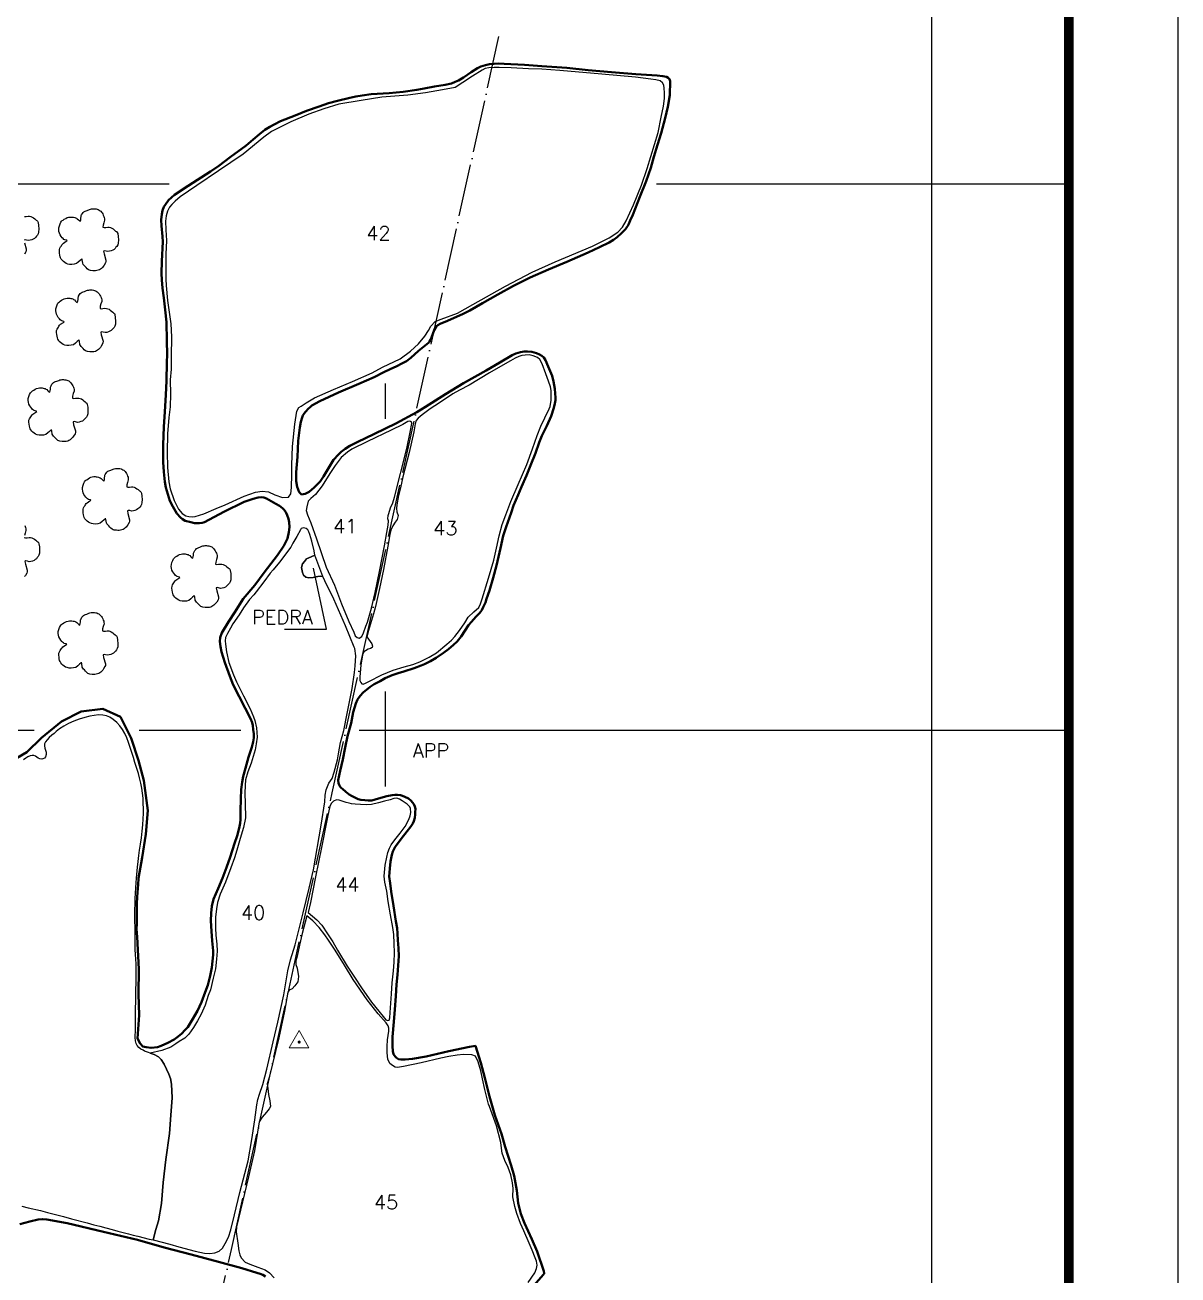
# Model space of a CAD drawing. Extents: x 733526 to 735626, y 7819318 to 7822288.
# Drawn here: x 734570 to 735626, y 7820401 to 7821546 of the extents above; entities that cross this region are included whole.
import ezdxf

# ---------------------------------------------------------------- set-up
doc = ezdxf.new("R2010")
doc.units = 0
doc.header["$MEASUREMENT"] = 0
for name, pattern in [('ACAD_ISO04W100', [30, 24, -3, 0, -3]), ('CONTINUO', [0]), ('LIN0', [0])]:
    doc.linetypes.add(name, pattern=pattern)
doc.layers.add('0114000490', color=1, linetype='Continuous', lineweight=40)
doc.layers.add('TEXTO_DIVERSOS', color=7, linetype='Continuous', lineweight=5)
for name, color, linetype in [('0114000490036', 5, 'Continuous'), ('0114000490040', 5, 'Continuous'), ('0114000490041', 5, 'Continuous'), ('0114000490042', 5, 'Continuous'), ('0114000490043', 5, 'Continuous'), ('0114000490044', 5, 'Continuous'), ('0114000490045', 5, 'Continuous'), ('_SIMBOLO BREJO', 118, 'Continuous'), ('MALHA', 8, 'Continuous'), ('MARGEM', 5, 'Continuous'), ('PEDRA', 7, 'Continuous'), ('REDE_DE_LUZ', 6, 'Continuous'), ('TEXTO', 7, 'Continuous'), ('TEXTO_NUN_TAL', 7, 'Continuous')]:
    doc.layers.add(name, color=color, linetype=linetype)
doc.styles.add('Simplex', font='simplex.shx')

msp = doc.modelspace()

# ---------------------------------------------------------------- linework, layer by layer
at = {"linetype": 'ByBlock'}
msp.add_lwpolyline([(734807.8, 7820992.3), (734846, 7820992.3), (734834.2, 7821048.2)], dxfattribs=at)
at = {"layer": '0114000490', "linetype": 'Continuous'}
for points in [[(734554, 7820869.2), (734571.8, 7820879.7), (734585.3, 7820892.7), (734603.4, 7820907.8), (734621.5, 7820916.9), (734641.3, 7820919.4), (734657.4, 7820912), (734667.2, 7820892.5), (734674, 7820872), (734678.9, 7820853.9), (734682.5, 7820826.3), (734680.7, 7820804.7), (734677.3, 7820783.3), (734674.1, 7820764.3), (734674, 7820764), (734673.7, 7820758.6), (734673.4, 7820754.8), (734673, 7820751.3), (734672.8, 7820746.8), (734672.6, 7820741.2), (734672.5, 7820734.5), (734672.5, 7820722.5), (734672.3, 7820717.5), (734672.7, 7820710.5), (734674.4, 7820680.9), (734673.9, 7820658), (734674.6, 7820638.9), (734673, 7820617.4), (734675.5, 7820613), (734677.9, 7820610.2), (734680.9, 7820609.5), (734685.6, 7820608.9), (734691.3, 7820609.6), (734694.7, 7820610.8), (734700.8, 7820613.5), (734706.6, 7820616.5), (734710.4, 7820619.4), (734713.8, 7820622.1), (734716.5, 7820625.3), (734719.2, 7820628), (734723.8, 7820635.4), (734728.1, 7820642.9), (734731.8, 7820650.8), (734735, 7820660), (734737.4, 7820666.5), (734739.7, 7820675), (734741.2, 7820682.6), (734742.4, 7820694.2), (734742.5, 7820697.7), (734741.6, 7820706.9), (734740.9, 7820715.8), (734740.3, 7820725.2), (734740.5, 7820732.3), (734741.3, 7820738.6), (734742.8, 7820745), (734747, 7820755), (734750.8, 7820764.4), (734754.6, 7820774.1), (734757.9, 7820783.7), (734761.9, 7820796.1), (734764.3, 7820803.2), (734765.9, 7820808.8), (734766.6, 7820811.7), (734767.1, 7820814.8), (734767.3, 7820818.1), (734767.4, 7820825.9), (734767.6, 7820836.9), (734767.9, 7820845.4), (734769, 7820852.4), (734769.8, 7820857.3), (734772.1, 7820865.2), (734774.8, 7820875.2), (734777.9, 7820884.3), (734779.1, 7820889.3), (734779.6, 7820892.7), (734779.6, 7820896.6), (734779.1, 7820900.5), (734778.6, 7820904.1), (734778, 7820907), (734776.6, 7820910.6), (734771.7, 7820920.1), (734766.3, 7820930.8), (734760.8, 7820941.5), (734757.5, 7820949.4), (734753.2, 7820961.8), (734749.9, 7820971.6), (734749.2, 7820976.4), (734748.6, 7820981), (734748.7, 7820984.7), (734750.3, 7820989), (734756.4, 7820999), (734762.2, 7821007.9), (734769.8, 7821020), (734780.6, 7821032.7), (734789.1, 7821044.2), (734801.3, 7821060.1), (734807.2, 7821068.7), (734810.4, 7821075.5), (734811.7, 7821081.1), (734812.4, 7821085.8), (734812.1, 7821090.3), (734811.4, 7821093.3), (734810.1, 7821096.7), (734808.9, 7821099.5), (734807.5, 7821101.6), (734806, 7821103.1), (734803, 7821105.4), (734799.9, 7821107.1), (734791.2, 7821111.9), (734788.7, 7821112.9), (734786.6, 7821113.1), (734783.6, 7821112.8), (734778.9, 7821111.8), (734770.8, 7821108.8), (734752.1, 7821099.7), (734734.5, 7821090.4), (734732.3, 7821089.6), (734729.7, 7821089.3), (734725.2, 7821089.5), (734721.8, 7821090.2), (734716.6, 7821091.6), (734714.2, 7821093.1), (734712.5, 7821094.5), (734709.2, 7821098.3), (734705.3, 7821104.7), (734702.7, 7821110), (734700.9, 7821115.9), (734699, 7821122), (734698, 7821127.4), (734697.2, 7821136.5), (734696.7, 7821145.3), (734696.5, 7821161.2), (734697.3, 7821177.5), (734698, 7821191.5), (734698.9, 7821206.8), (734699.5, 7821219.6), (734700.1, 7821236.5), (734700.3, 7821244), (734700, 7821256.3), (734699.5, 7821273.4), (734698.4, 7821284.9), (734697.2, 7821295.6), (734696.1, 7821304.6), (734695.5, 7821312.2), (734695.1, 7821318), (734695.3, 7821329.3), (734696.3, 7821346.9), (734696, 7821351.9), (734695.1, 7821361.6), (734694.9, 7821367.3), (734695.4, 7821372.5), (734695.9, 7821375.8), (734697.3, 7821379), (734698.6, 7821381.2), (734701.6, 7821385.1), (734706.9, 7821390), (734719.5, 7821398.3), (734740, 7821411.4), (734747.6, 7821416.7), (734757.8, 7821424.4), (734772.6, 7821435.3), (734779, 7821440.6), (734784.9, 7821445.7), (734789.7, 7821449.5), (734794.4, 7821452.4), (734798.2, 7821454.5), (734804.1, 7821457.5), (734817.5, 7821462.8), (734827.8, 7821466.9), (734839.4, 7821470.8), (734848, 7821473.9), (734856.2, 7821476.1), (734867.5, 7821478.8), (734873.1, 7821480.2), (734878.8, 7821481.1), (734887.1, 7821482.1), (734903.4, 7821483.3), (734916.4, 7821484.4), (734928.7, 7821486.1), (734935.7, 7821487.3), (734944.9, 7821489.2), (734954.9, 7821490.9), (734960.7, 7821491.9), (734963.8, 7821493.4), (734967.1, 7821494.9), (734971.5, 7821497.6), (734978.6, 7821502.3), (734984.3, 7821506.1), (734987.6, 7821507.7), (734991.6, 7821508.9), (734995.5, 7821509.6), (734999.8, 7821510.1), (735003.9, 7821510.2), (735008.9, 7821510), (735027.4, 7821509.2), (735043.3, 7821508), (735066.2, 7821506.2), (735085.8, 7821504.3), (735107.2, 7821502.4), (735129.5, 7821500.7), (735148.9, 7821499.3), (735154.1, 7821498.8), (735157.5, 7821498), (735159.1, 7821497.3), (735160.2, 7821496.1), (735160.8, 7821494.1), (735160.6, 7821481.4), (735158.7, 7821470.6), (735156.1, 7821460.4), (735152.6, 7821446.4), (735149.2, 7821435.8), (735146, 7821424.8), (735143.2, 7821414.9), (735138.9, 7821402.6), (735133.1, 7821388.2), (735126.5, 7821371.7), (735124.3, 7821366.5), (735122.9, 7821363.5), (735122.1, 7821361.7), (735121.2, 7821360.3), (735119.9, 7821358.7), (735118.8, 7821357.5), (735116.1, 7821354.9), (735112.3, 7821351.4), (735108.8, 7821348.9), (735104.9, 7821346.5), (735096.1, 7821342.2), (735085.8, 7821337.3), (735066.1, 7821328.8), (735049.5, 7821321.6), (735032.6, 7821314.4), (735017.3, 7821306.6), (735002.9, 7821298.9), (734989.1, 7821290.8), (734977.4, 7821284), (734970.7, 7821280.9), (734965.7, 7821278.7), (734957, 7821274.8), (734950.3, 7821272), (734948, 7821270.8), (734947, 7821269.8), (734944.6, 7821266.2), (734943.4, 7821262.9), (734942.4, 7821259.4), (734941.3, 7821257.4), (734940.3, 7821255.9), (734939.4, 7821254.6), (734938.1, 7821253.2), (734930.4, 7821247.2), (734923.5, 7821240.9), (734919.3, 7821237.9), (734915.1, 7821235.5), (734910.6, 7821233.1), (734904.4, 7821230.4), (734898.7, 7821227.7), (734889.9, 7821223.2), (734875.8, 7821217.1), (734857.2, 7821209), (734840.1, 7821201.2), (734832.7, 7821197.2), (734831.1, 7821195.7), (734829.6, 7821194.4), (734826.8, 7821191.4), (734825.6, 7821189.9), (734824.4, 7821188), (734823.9, 7821186.2), (734822.6, 7821182.1), (734821.8, 7821177), (734820.2, 7821164.7), (734819.5, 7821150.3), (734818.4, 7821136.1), (734818.5, 7821127.8), (734819.3, 7821122.6), (734821.2, 7821117.7), (734823.4, 7821115.7), (734826.6, 7821116.4), (734830.3, 7821118.2), (734834.9, 7821122.2), (734840.2, 7821127.7), (734843.3, 7821132.2), (734849.9, 7821142.9), (734852.6, 7821147.3), (734857, 7821152.4), (734859.7, 7821154.8), (734863.1, 7821157.4), (734867.6, 7821160.3), (734874.2, 7821163.7), (734890.1, 7821171.3), (734909.7, 7821180.7), (734929, 7821191), (734936.9, 7821196), (734955, 7821207.6), (734971.7, 7821217.7), (734992.3, 7821229.2), (735004.7, 7821236.6), (735016, 7821243.1), (735019.4, 7821244.7), (735023.8, 7821245.9), (735027.1, 7821246.6), (735030.2, 7821246.5), (735034.2, 7821246.2), (735038.5, 7821245.2), (735041.2, 7821244), (735043.3, 7821242.7), (735045.1, 7821241), (735046.6, 7821238.7), (735049.2, 7821233), (735052.8, 7821224.3), (735054, 7821219.1), (735055.1, 7821212.3), (735055.5, 7821208.2), (735055.8, 7821204.6), (735055.7, 7821201.9), (735055.2, 7821199.1), (735054.4, 7821194.9), (735052, 7821187.5), (735047.8, 7821178.4), (735043.4, 7821169.3), (735041, 7821163.4), (735037.5, 7821153.4), (735033, 7821142.1), (735029.3, 7821133), (735024.6, 7821122.8), (735021.7, 7821115.4), (735017.4, 7821105.7), (735015.3, 7821098.8), (735010.6, 7821086), (735008, 7821077.9), (735005.4, 7821066.5), (735001.8, 7821050.7), (734998.8, 7821039.5), (734995.4, 7821027.9), (734992.7, 7821020.1), (734991.6, 7821016.8), (734989.6, 7821012.5), (734988.4, 7821009.9), (734987.6, 7821008.5), (734986.1, 7821006.9), (734982.9, 7821003.6), (734979, 7820999.2), (734976.2, 7820996), (734972.8, 7820990.8), (734969.4, 7820985.5), (734965.9, 7820981.1), (734962.4, 7820977.9), (734957.7, 7820974), (734953.3, 7820970.7), (734946.7, 7820966), (734941.4, 7820963.1), (734936, 7820960.4), (734932.7, 7820959), (734926.3, 7820956.6), (734916.8, 7820953.7), (734911.7, 7820952), (734906.3, 7820950.1), (734900, 7820947.4), (734895.2, 7820944.7), (734889.9, 7820941.9), (734886, 7820939.4), (734879.6, 7820934.4), (734877, 7820931.4), (734874.5, 7820927.8), (734873.1, 7820924.2), (734870.7, 7820916.4), (734868.7, 7820906.3), (734865.4, 7820894.4), (734863.1, 7820884), (734861.2, 7820873.1), (734858.8, 7820862.7), (734856.9, 7820854), (734857.1, 7820851.4), (734857.7, 7820849.8), (734858.8, 7820848), (734859.8, 7820846.9), (734860.7, 7820846.1), (734863.8, 7820843.5), (734866.8, 7820840.9), (734869, 7820839.7), (734872.8, 7820837.8), (734875.2, 7820836.7), (734877.7, 7820836.1), (734881.2, 7820835.8), (734884.5, 7820835.4), (734887.6, 7820835.6), (734893.9, 7820837.2), (734901.5, 7820839.3), (734906.3, 7820840.4), (734908.9, 7820840.8), (734911.1, 7820840.7), (734914, 7820840.3), (734915.7, 7820839.8), (734917.8, 7820838.9), (734921.2, 7820837.3), (734923.3, 7820835.5), (734925.1, 7820833.4), (734926.1, 7820832.1), (734926.9, 7820830.1), (734927.5, 7820827.8), (734927.4, 7820824.7), (734927.3, 7820822.5), (734926.9, 7820819.6), (734926.1, 7820816.6), (734925.1, 7820814.5), (734923.4, 7820811.7), (734920, 7820807.3), (734914.5, 7820800.4), (734911, 7820795.9), (734909.1, 7820792.9), (734907.7, 7820790.5), (734906.8, 7820788.9), (734905.9, 7820785.8), (734904.8, 7820779.7), (734904.1, 7820773.1), (734903.6, 7820766), (734904.3, 7820759.9), (734905.5, 7820752.2), (734907.5, 7820739), (734909.7, 7820725.1), (734910.7, 7820718.7), (734911.3, 7820713.7), (734911.6, 7820707.6), (734912.1, 7820700.3), (734912.5, 7820692.8), (734911.1, 7820675.9), (734910.2, 7820667), (734909.5, 7820656.3), (734908.6, 7820644.2), (734907.7, 7820632.7), (734906.5, 7820619.1), (734906.6, 7820610.4), (734906.8, 7820606), (734907.6, 7820603.1), (734908.9, 7820601.1), (734910.2, 7820599.8), (734912, 7820598.7), (734914.3, 7820598.4), (734918.1, 7820598.3), (734925, 7820599), (734937.5, 7820601.2), (734958.1, 7820606), (734977.1, 7820609.8), (734982.5, 7820610.7), (734987.6, 7820595.3), (734991, 7820581.5), (734995.3, 7820564.5), (735000.3, 7820547.3), (735006.3, 7820530.1), (735009.8, 7820518.3), (735015.1, 7820501.3), (735018.1, 7820491.7), (735020.3, 7820478.3), (735021.6, 7820466.8), (735024, 7820457), (735027.4, 7820448.4), (735034, 7820433.7), (735038.9, 7820422.6), (735045.2, 7820404.5), (735045.5, 7820402.2), (735044.4, 7820401.2), (735034.1, 7820389.3)], [(734790.4, 7820399.5), (734787.7, 7820401), (734785.4, 7820402.1), (734782.3, 7820403.1), (734768.5, 7820407.3), (734747.3, 7820412.9), (734722.2, 7820419.8), (734697.5, 7820426.2), (734673.1, 7820433.1), (734642.1, 7820440.6), (734608.6, 7820448.4), (734590.1, 7820451.8), (734586.2, 7820452.2), (734582.1, 7820451.8), (734574.5, 7820450), (734565.4, 7820447.4)]]:
    msp.add_lwpolyline(points, dxfattribs=at)
at = {"layer": '0114000490036'}
msp.add_lwpolyline([(734567.2, 7820463.9), (734572.9, 7820462.4), (734584.2, 7820459.9), (734590.8, 7820458.2), (734597.9, 7820456.5), (734605.2, 7820454.5), (734612.6, 7820452.5), (734626.9, 7820448.8), (734633.1, 7820447), (734638.6, 7820445.6), (734644.2, 7820444.1), (734649.9, 7820442.6), (734655.2, 7820441), (734664.8, 7820438.6), (734669.1, 7820437.5), (734673.3, 7820436.4), (734683.9, 7820433.8), (734687.5, 7820433.3), (734689.8, 7820442.5), (734692.4, 7820450.6), (734695.1, 7820466.4), (734696.6, 7820485.7), (734698.9, 7820506.7), (734702.3, 7820530.4), (734703.6, 7820547.4), (734704.8, 7820563.3), (734704.1, 7820575.7), (734703.2, 7820580.9), (734701.9, 7820584.9), (734699.7, 7820589.5), (734697.4, 7820594.1), (734694.8, 7820598.3), (734692.3, 7820600.6), (734688.4, 7820603), (734679.5, 7820605.9), (734678.2, 7820606.7), (734676.1, 7820607.9), (734674.2, 7820609.3), (734672.9, 7820611), (734671.9, 7820613), (734671.3, 7820615.5), (734671.1, 7820618.6), (734671.2, 7820625.8), (734671.3, 7820630.6), (734671.4, 7820640.8), (734671.4, 7820645.9), (734671.5, 7820650.5), (734671.6, 7820654.9), (734671.7, 7820659.2), (734671.7, 7820663.2), (734671.8, 7820667.4), (734671.8, 7820672), (734671.9, 7820676.7), (734671.9, 7820681.4), (734671.8, 7820685.9), (734671.3, 7820694.6), (734671, 7820698.9), (734670.9, 7820703.5), (734671, 7820708.6), (734670.9, 7820714), (734670.9, 7820719.6), (734670.8, 7820724.9), (734670.7, 7820730.3), (734670.8, 7820735.6), (734670.9, 7820740.6), (734671.1, 7820745.6), (734671.3, 7820750.5), (734671.5, 7820755.4), (734671.9, 7820760), (734672.2, 7820764.4), (734673.2, 7820774.5), (734673.8, 7820779.7), (734674.4, 7820785.1), (734675, 7820790.1), (734675.8, 7820795.5), (734676.7, 7820801.4), (734677.4, 7820807.4), (734677.9, 7820813.2), (734678.3, 7820818.7), (734678.5, 7820823.7), (734678.5, 7820828.2), (734678.4, 7820832.8), (734678.2, 7820837.5), (734677.8, 7820842.2), (734677.2, 7820846.7), (734676.2, 7820851.4), (734675, 7820856.1), (734674, 7820860.2), (734672.7, 7820863.8), (734671.8, 7820866.6), (734670.5, 7820870.2), (734669.3, 7820874.7), (734666.4, 7820884), (734664.9, 7820888.5), (734663.3, 7820892.9), (734661.5, 7820896.9), (734659.4, 7820900.6), (734657, 7820903.9), (734654.1, 7820907), (734650.8, 7820909.7), (734647.7, 7820911.7), (734644.8, 7820912.9), (734641.5, 7820913.7), (734637.4, 7820913.9), (734633.3, 7820913.4), (734629.3, 7820912.6), (734625, 7820911.5), (734619.8, 7820909.9), (734614.8, 7820908.2), (734610, 7820906.1), (734605.6, 7820903.6), (734601.8, 7820901.1), (734598.7, 7820898.7), (734596.7, 7820896.9), (734594.6, 7820895.2), (734592.3, 7820893.1), (734590.3, 7820891), (734588.9, 7820889.2), (734588, 7820887.4), (734588, 7820885.4), (734588.2, 7820883.4), (734588.8, 7820881.5), (734589.4, 7820879.6), (734589.5, 7820877.5), (734588.9, 7820875.6), (734587.9, 7820874.1), (734586.4, 7820873.5), (734585.5, 7820873.4), (734583.7, 7820873.5), (734582.1, 7820874.2), (734580.8, 7820875.2), (734579.6, 7820876.1), (734578.2, 7820876.6), (734576.6, 7820876.8), (734574.7, 7820876.5), (734572.8, 7820875.5), (734570.9, 7820874.2), (734568.8, 7820872.7)], dxfattribs=at)
at = {"layer": '0114000490040', "linetype": 'ByBlock'}
msp.add_lwpolyline([(734810.6, 7820679.5), (734813.3, 7820689.6), (734817.5, 7820703.3), (734824.7, 7820732.5), (734830.3, 7820755.2), (734834.2, 7820772.1), (734841.4, 7820813), (734844.5, 7820834.3), (734844.9, 7820840.5), (734845.8, 7820845.2), (734848.2, 7820851.3), (734851.2, 7820855.6), (734853.1, 7820861.3), (734856.1, 7820872.6), (734857, 7820878.3), (734859.1, 7820888.7), (734861.9, 7820899.6), (734865, 7820915), (734869.5, 7820937.9), (734871.9, 7820952.8), (734872.5, 7820958.8), (734872.9, 7820967.8), (734872, 7820974.5), (734871.6, 7820975.8), (734863.6, 7820995.4), (734853, 7821019.8), (734844.7, 7821036.6), (734842.8, 7821040.7), (734840.6, 7821040.9), (734838.3, 7821040.5), (734833.8, 7821039.7), (734830.1, 7821039.5), (734827.2, 7821040.1), (734825.2, 7821041.7), (734824.3, 7821044.3), (734823.4, 7821048.8), (734824.2, 7821052.2), (734826, 7821054.4), (734827.9, 7821056.8), (734832.1, 7821058.5), (734835.5, 7821060.2), (734835.5, 7821060.2), (734834.7, 7821064), (734832.6, 7821072.8), (734831, 7821078.9), (734830.1, 7821081.5), (734829.2, 7821083.3), (734827.6, 7821084.5), (734826.2, 7821084.9), (734825, 7821085), (734823.1, 7821084.5), (734822.4, 7821083.4), (734818.9, 7821077.2), (734815.4, 7821071.2), (734813.5, 7821067.3), (734803.1, 7821053.6), (734797.3, 7821046.6), (734794.7, 7821043.7), (734788.8, 7821035.7), (734781.7, 7821026.6), (734779.5, 7821023.9), (734775.7, 7821019.6), (734770, 7821011.8), (734766.1, 7821005.6), (734760.4, 7820997.2), (734758.1, 7820993.3), (734755.5, 7820988.3), (734753.7, 7820984.8), (734753.3, 7820981.8), (734753.6, 7820978.7), (734754.5, 7820971.6), (734756.6, 7820961.8), (734761, 7820950.4), (734763.8, 7820944.1), (734770, 7820931.4), (734776.1, 7820919.5), (734779.3, 7820912), (734780.5, 7820908.7), (734782.2, 7820901.9), (734782.6, 7820893.4), (734781.6, 7820887.5), (734780.8, 7820881.9), (734777.2, 7820869.8), (734774, 7820861.6), (734772, 7820854.3), (734771.6, 7820849.3), (734771.3, 7820842.3), (734771.6, 7820832.8), (734772, 7820819.7), (734770, 7820810.8), (734767.2, 7820800.7), (734764.1, 7820789.9), (734761.9, 7820782.9), (734758.6, 7820773.9), (734753.7, 7820760.8), (734748.9, 7820749.8), (734746.3, 7820742), (734745.4, 7820736.4), (734744.6, 7820728.5), (734744.4, 7820718.5), (734744.9, 7820712.2), (734745.8, 7820703.9), (734745.9, 7820697.6), (734745.3, 7820690.3), (734744.4, 7820681.4), (734742.5, 7820672.7), (734739.8, 7820662), (734737.9, 7820656.9), (734734.9, 7820648.2), (734731.4, 7820639.9), (734727.9, 7820633.8), (734724.3, 7820627.5), (734720.1, 7820621.4), (734716.4, 7820617.9), (734711.3, 7820614.7), (734708.3, 7820612.5), (734703.7, 7820609.7), (734695.3, 7820606.4), (734684.8, 7820604.2), (734688.4, 7820603), (734692.3, 7820600.6), (734694.8, 7820598.3), (734697.4, 7820594.1), (734699.7, 7820589.5), (734701.9, 7820584.9), (734703.2, 7820580.9), (734704.1, 7820575.7), (734704.8, 7820563.3), (734703.6, 7820547.4), (734702.3, 7820530.4), (734698.9, 7820506.7), (734696.6, 7820485.7), (734695.1, 7820466.4), (734692.4, 7820450.6), (734689.8, 7820442.5), (734687.5, 7820433.3), (734702.7, 7820429.3), (734711, 7820426.8), (734726, 7820422.7), (734734.5, 7820421), (734739.2, 7820420.6), (734744, 7820421.4), (734747.9, 7820422.8), (734750.8, 7820425.4), (734753.3, 7820429.7), (734756.5, 7820435.6), (734758.7, 7820442.3), (734761.8, 7820456), (734766.7, 7820476.4), (734774.4, 7820505.4), (734777.7, 7820525.1), (734780.6, 7820543.1), (734782.4, 7820556.7), (734783.3, 7820561.8), (734784.9, 7820566.6), (734787.7, 7820575.5), (734791.6, 7820589.6), (734797.2, 7820614.6), (734801.5, 7820632.6), (734807, 7820657.6)], close=True, dxfattribs=at)
at = {"layer": '0114000490041', "linetype": 'ByBlock'}
msp.add_lwpolyline([(734919.8, 7821157.7), (734923.1, 7821174.2), (734924.1, 7821179.2), (734924.2, 7821181.1), (734924, 7821182), (734923, 7821182.6), (734922, 7821182.9), (734920.6, 7821182.4), (734916, 7821179.9), (734905.4, 7821174.6), (734883.7, 7821164.1), (734869.4, 7821157.1), (734865.4, 7821154.4), (734859.5, 7821149.4), (734854.2, 7821142.3), (734849.3, 7821134.9), (734842.1, 7821123.6), (734836, 7821115.8), (734831.8, 7821111.9), (734829.4, 7821109.5), (734828.1, 7821104.3), (734827.6, 7821100.9), (734828.7, 7821097), (734831.8, 7821089.6), (734836.9, 7821075.2), (734845.8, 7821049.2), (734853.4, 7821032.6), (734860, 7821015.5), (734866.7, 7820999.4), (734871.1, 7820989.5), (734872.4, 7820986.2), (734874.1, 7820984.7), (734876.1, 7820984.2), (734878.4, 7820985.7), (734880.1, 7820989.1), (734882.2, 7820995), (734883.7, 7820998.9), (734887.2, 7821011.6), (734890.6, 7821026), (734894.6, 7821045.2), (734899.1, 7821068.7), (734901.5, 7821080.8), (734902.6, 7821087.6), (734902.8, 7821091.5), (734902.4, 7821093.4), (734902.5, 7821096.3), (734903.1, 7821098.4), (734904.8, 7821103.4), (734906.9, 7821108), (734908.5, 7821113.2)], close=True, dxfattribs=at)
at = {"layer": '0114000490042', "linetype": 'ByBlock'}
msp.add_lwpolyline([(734966.1, 7821281.8), (734980.2, 7821289.5), (735009.9, 7821306.3), (735034.5, 7821319.3), (735055.5, 7821328.7), (735089.6, 7821343.2), (735105, 7821350.7), (735112.8, 7821356), (735117.2, 7821360.4), (735120.6, 7821366.2), (735127.3, 7821381), (735134.6, 7821399), (735139.7, 7821414.2), (735149.7, 7821447.2), (735152.5, 7821461.1), (735154.6, 7821471.3), (735155.5, 7821478.2), (735155.5, 7821483.5), (735155.4, 7821487.7), (735154.9, 7821490.6), (735153.9, 7821492.5), (735151.7, 7821494.3), (735147.6, 7821495.4), (735143.1, 7821496.1), (735129.1, 7821497.8), (735098.2, 7821500.6), (735059.7, 7821503.9), (735043.4, 7821505), (735031.1, 7821505.5), (735015.1, 7821506.4), (735004.1, 7821506.6), (734999.8, 7821506.6), (734994.8, 7821506.3), (734991.5, 7821505.7), (734988.6, 7821504.3), (734979.7, 7821498.8), (734970.9, 7821492.9), (734963.9, 7821488.3), (734952.3, 7821486.2), (734936.9, 7821483.6), (734920.6, 7821481.4), (734896.8, 7821479.4), (734877.9, 7821476.5), (734857.4, 7821473.1), (734843.6, 7821468.7), (734830.1, 7821464), (734813.4, 7821456.9), (734803.7, 7821452.1), (734795.7, 7821447.9), (734788.7, 7821442.9), (734769.9, 7821427.2), (734747.2, 7821412), (734727.5, 7821398.6), (734712.2, 7821388.2), (734707.6, 7821384.3), (734704.4, 7821381.3), (734702.3, 7821378.8), (734700.6, 7821375.1), (734699.4, 7821370.8), (734698.6, 7821365.8), (734698.9, 7821358.1), (734699.7, 7821348.2), (734699.1, 7821335.6), (734698.9, 7821319.1), (734699.1, 7821312.8), (734699.4, 7821307.1), (734700.7, 7821293.3), (734703.5, 7821272), (734704.1, 7821260.1), (734704, 7821242), (734703.8, 7821230.3), (734703, 7821220.8), (734703.2, 7821207.4), (734702.9, 7821196), (734701.9, 7821186.3), (734700.6, 7821171.2), (734700.4, 7821154.3), (734700.6, 7821140.3), (734701.9, 7821127.2), (734703.1, 7821120.8), (734706.8, 7821110.3), (734710.5, 7821102.1), (734714.1, 7821098.3), (734717.3, 7821096.2), (734720.2, 7821095.4), (734723.3, 7821095.2), (734725.8, 7821095.4), (734730, 7821096.6), (734733.7, 7821098.1), (734745.2, 7821102.7), (734753.5, 7821106.3), (734770.9, 7821114), (734781.2, 7821117.9), (734787.3, 7821118.8), (734793, 7821118), (734798.7, 7821115.4), (734805.8, 7821112.9), (734811.3, 7821113.1), (734813.5, 7821116.2), (734814, 7821122.1), (734814.4, 7821134.1), (734814.5, 7821142.8), (734815.1, 7821159.7), (734817.1, 7821180.1), (734819.1, 7821192.1), (734820.9, 7821195.2), (734822.8, 7821196.6), (734827.6, 7821199.5), (734835.3, 7821204.2), (734852.6, 7821211.7), (734870, 7821219.1), (734888, 7821227.1), (734897.3, 7821232.3), (734913.6, 7821239.9), (734923.1, 7821246.8), (734930.5, 7821253.7), (734936.3, 7821260.6), (734939.4, 7821265.8), (734941.8, 7821269.8), (734945.5, 7821274), (734951.2, 7821276.2)], close=True, dxfattribs=at)
at = {"layer": '0114000490043', "linetype": 'ByBlock'}
msp.add_lwpolyline([(735021.6, 7821124.9), (735029.5, 7821143.2), (735034.9, 7821157.6), (735039, 7821169.6), (735042.4, 7821178.1), (735045.9, 7821185.8), (735050, 7821194.1), (735050.8, 7821196.1), (735051.9, 7821201.9), (735051.9, 7821206.2), (735051.8, 7821210.9), (735051.1, 7821214.1), (735049.3, 7821219.5), (735047.1, 7821226.3), (735043.7, 7821235.3), (735041.5, 7821239.2), (735039.4, 7821241), (735035.5, 7821242.7), (735031.7, 7821243.5), (735028.1, 7821243.3), (735025.1, 7821242.8), (735022.1, 7821241.9), (735019, 7821240.4), (735014.6, 7821238.1), (735009.6, 7821235.2), (734995.5, 7821227), (734976.8, 7821215.7), (734967.8, 7821211.2), (734961.7, 7821207.8), (734949.6, 7821199.5), (734941.2, 7821194), (734933.8, 7821188.7), (734930, 7821185.7), (734928.2, 7821183.4), (734927.4, 7821180.5), (734926.2, 7821173), (734921.7, 7821154.1), (734916, 7821131.7), (734913.8, 7821121.8), (734912.2, 7821114.8), (734910.5, 7821106.1), (734910.3, 7821102.7), (734910.6, 7821099.9), (734911.7, 7821096.3), (734910.7, 7821092.8), (734909.1, 7821090.4), (734907, 7821086.9), (734905.1, 7821082.9), (734904, 7821079), (734902.2, 7821068.3), (734898.4, 7821047), (734894.6, 7821029.6), (734890.9, 7821013.1), (734889.1, 7821006.3), (734884.5, 7820991.1), (734883.2, 7820985.4), (734887.6, 7820978.8), (734888.4, 7820976.7), (734888, 7820975.7), (734886.3, 7820974.5), (734884.4, 7820973.9), (734881.9, 7820972.4), (734880.4, 7820971.5), (734879.2, 7820968.7), (734877.6, 7820959.3), (734876.6, 7820948.7), (734876.8, 7820945.2), (734877.5, 7820943.6), (734878.5, 7820942.4), (734879.7, 7820942.1), (734882, 7820943), (734885, 7820944.5), (734896.9, 7820950.5), (734907.1, 7820954.8), (734917.3, 7820958), (734925.1, 7820960), (734931.5, 7820962.4), (734940.2, 7820966.6), (734947, 7820970.8), (734956.2, 7820978.6), (734960.7, 7820982.4), (734963.5, 7820985.6), (734968, 7820991.2), (734972.7, 7820998.2), (734976, 7821003.2), (734981, 7821008.2), (734985.5, 7821012.3), (734987.2, 7821015.4), (734988.7, 7821020), (734994.6, 7821039.2), (734999.3, 7821055.4), (735001.7, 7821066.5), (735004.1, 7821077.7), (735006.9, 7821088.2), (735010.2, 7821096.9), (735014.8, 7821109.2)], close=True, dxfattribs=at)
at = {"layer": '0114000490044', "linetype": 'ByBlock'}
msp.add_lwpolyline([(734908.6, 7820799.6), (734913.5, 7820805.6), (734918.3, 7820811.8), (734921.4, 7820818), (734922.6, 7820821.5), (734923.3, 7820824.6), (734923.2, 7820828.2), (734922.4, 7820829.7), (734920, 7820832), (734915.5, 7820835.3), (734912.9, 7820836.8), (734910.5, 7820837.6), (734907.9, 7820837.3), (734904.4, 7820836.1), (734899.4, 7820834.9), (734893.9, 7820833.4), (734887.3, 7820831.9), (734882.5, 7820831.5), (734877.3, 7820831.9), (734872.5, 7820832.2), (734868.9, 7820832.3), (734866.8, 7820832.9), (734864.1, 7820833.5), (734860.5, 7820834.9), (734857.7, 7820835.8), (734855.3, 7820836.2), (734852.6, 7820835), (734850.6, 7820832.9), (734849.5, 7820830.8), (734848.5, 7820827.4), (734846.8, 7820818.6), (734841.6, 7820792.4), (734836.1, 7820765.7), (734831.6, 7820742.2), (734829.3, 7820733), (734837.3, 7820726.3), (734841.9, 7820721.2), (734847.2, 7820713.5), (734852, 7820706), (734856.1, 7820698.5), (734865.1, 7820683.7), (734871.8, 7820673.8), (734878.3, 7820663.8), (734887.2, 7820650.7), (734898.1, 7820637.6), (734900.4, 7820634.7), (734902.4, 7820633.9), (734903.4, 7820634.4), (734904, 7820636.4), (734904.4, 7820641.3), (734905.8, 7820658.4), (734906.4, 7820668.4), (734907.5, 7820679.6), (734908, 7820687.3), (734908.3, 7820695.9), (734908.1, 7820704.5), (734907.7, 7820712.9), (734907, 7820719.3), (734904.8, 7820730.7), (734902.7, 7820743.1), (734901.4, 7820752.4), (734899.6, 7820760.8), (734899, 7820766.2), (734900, 7820776.2), (734901.5, 7820783.5), (734902.4, 7820787.7), (734903.7, 7820791.9), (734905.3, 7820795)], close=True, dxfattribs=at)
at = {"layer": '0114000490045', "linetype": 'ByBlock'}
msp.add_lwpolyline([(735030.9, 7820394.2), (735036.9, 7820403), (735038.3, 7820406.9), (735038.9, 7820409.9), (735038.3, 7820413.7), (735037.2, 7820416.6), (735034.6, 7820423.6), (735031.6, 7820430.2), (735026.7, 7820441.4), (735023.9, 7820448.2), (735020.5, 7820457.3), (735018.7, 7820463.6), (735016.9, 7820472.7), (735017.1, 7820480.1), (735016.4, 7820485.5), (735014.9, 7820492.8), (735012.6, 7820499.3), (735009.3, 7820505.8), (735007.1, 7820512.6), (735006.4, 7820517.2), (735005.9, 7820522.3), (735001.7, 7820537.5), (734995.3, 7820555.2), (734994.4, 7820557.3), (734991.1, 7820570.7), (734989, 7820580.6), (734987.4, 7820587.8), (734985.1, 7820596.2), (734982.6, 7820601.4), (734979.3, 7820602.7), (734971.6, 7820602.9), (734965.9, 7820602.3), (734958, 7820601.2), (734950.8, 7820599.4), (734932.8, 7820595.1), (734916.5, 7820592), (734913.1, 7820591.2), (734911, 7820590.9), (734909, 7820591.4), (734906.5, 7820592.8), (734904.2, 7820594.6), (734902.4, 7820598.7), (734901.8, 7820604.4), (734901.6, 7820610.3), (734902.1, 7820616.2), (734903.2, 7820624.4), (734903.2, 7820627), (734902.6, 7820629), (734900.8, 7820631.8), (734893.6, 7820640.1), (734883.5, 7820652.9), (734870.6, 7820671.5), (734862.5, 7820684.7), (734854.1, 7820698.5), (734848, 7820707.6), (734844.5, 7820712.6), (734839.3, 7820719.1), (734833.6, 7820725.3), (734828, 7820730), (734823.8, 7820713.6), (734821.4, 7820703), (734819.2, 7820692.9), (734818.2, 7820688.7), (734818.1, 7820685.4), (734819.4, 7820681.8), (734820.5, 7820674.3), (734819.9, 7820669.4), (734817.1, 7820665.7), (734814.6, 7820663.1), (734811.9, 7820661.7), (734810.6, 7820660.1), (734807.8, 7820642.6), (734802.5, 7820618.2), (734793.6, 7820581.9), (734791.9, 7820576), (734792.5, 7820571.6), (734793.1, 7820566.3), (734794.3, 7820560.6), (734794.8, 7820555.3), (734793.8, 7820553.1), (734791.2, 7820550.1), (734787.1, 7820545.5), (734784.6, 7820541.2), (734780.2, 7820514.8), (734774.8, 7820490.8), (734763.7, 7820445), (734763.4, 7820440.5), (734764.9, 7820430.2), (734765.9, 7820423.1), (734766.8, 7820419.5), (734768.1, 7820416.6), (734771.8, 7820412.7), (734775.9, 7820410.9), (734783.3, 7820408.2), (734790.1, 7820405.7), (734794.1, 7820403), (734798.1, 7820398.4)], dxfattribs=at)
at = {"layer": '_SIMBOLO BREJO', "linetype": 'CONTINUO'}
for points in [[(734622.1, 7821331.2), (734620.6, 7821329.9), (734618.9, 7821328.5), (734617.2, 7821327.1), (734615.1, 7821326.5), (734613, 7821326.3), (734610.9, 7821326.4), (734609.3, 7821326.7), (734607.8, 7821327.3), (734606.5, 7821328.1), (734605.3, 7821329), (734604.2, 7821330.1), (734603.3, 7821331.2), (734602.7, 7821332.3), (734602.3, 7821333.4), (734602, 7821334.8), (734601.7, 7821336.5), (734601.6, 7821338.3), (734601.7, 7821340), (734602.1, 7821341.3), (734602.7, 7821342.4), (734603.4, 7821343.3), (734603.9, 7821344.2), (734604.5, 7821345), (734605.2, 7821345.8), (734607.8, 7821347.5), (734608.8, 7821348.2), (734608.4, 7821348.5), (734606.5, 7821348.9), (734605.7, 7821349.3), (734605, 7821350), (734604.2, 7821350.8), (734603.3, 7821352), (734602.3, 7821353.4), (734601.6, 7821354.9), (734601.2, 7821356.5), (734601, 7821358.2), (734601.1, 7821359.9), (734601.6, 7821361.8), (734602.2, 7821363.6), (734603, 7821365.1), (734603.6, 7821365.9), (734604.2, 7821366.5), (734605, 7821366.9), (734606.1, 7821367.8), (734607.4, 7821368.5), (734608.7, 7821369.2), (734610, 7821369.5), (734611.3, 7821369.7), (734612.5, 7821369.7), (734613.6, 7821369.6), (734614.6, 7821369.5), (734615.6, 7821369.3), (734616.4, 7821369), (734617.2, 7821368.6), (734618, 7821368.1), (734619, 7821367.1), (734619.9, 7821366.2), (734620.7, 7821365.8), (734621.1, 7821367), (734621.3, 7821368.6), (734621.5, 7821370.3), (734621.6, 7821371), (734621.9, 7821371.6), (734622.7, 7821373), (734623.4, 7821373.8), (734624.1, 7821374.6), (734625.1, 7821375.1), (734626.1, 7821375.4), (734627.1, 7821375.7), (734629, 7821376.6), (734630, 7821377), (734631.1, 7821377.2), (734632.2, 7821377.3), (734633.3, 7821377.3), (734634.3, 7821377.2), (734635.3, 7821377.1), (734636.3, 7821376.9), (734637.2, 7821376.5), (734638.1, 7821376.1), (734638.8, 7821375.5), (734639.5, 7821375), (734640.1, 7821374.3), (734640.7, 7821373.5), (734641.3, 7821372.6), (734641.8, 7821371.5), (734642.3, 7821370.3), (734642.7, 7821369.3), (734642.9, 7821368.1), (734642.9, 7821366.8), (734642.3, 7821364.5), (734641.7, 7821362.3), (734641.5, 7821360.4), (734642.6, 7821360.1), (734644.2, 7821360.2), (734645.9, 7821360.5), (734647.2, 7821360.3), (734648.4, 7821360), (734649.6, 7821359.6), (734650.9, 7821358.8), (734652, 7821357.8), (734653.1, 7821356.8), (734653.9, 7821356.4), (734654.5, 7821355.7), (734655, 7821354.6), (734655.4, 7821351.9), (734655.6, 7821348.8), (734655.5, 7821345.9), (734655, 7821344.2), (734654.3, 7821342.9), (734653.4, 7821342), (734652.6, 7821340.9), (734651.6, 7821340.1), (734650.5, 7821339.3), (734649.1, 7821338.8), (734647.6, 7821338.4), (734646, 7821338.1), (734644.4, 7821338.6), (734643, 7821338.8), (734642.1, 7821338.5), (734642.6, 7821336.1), (734644.2, 7821330.3), (734644.1, 7821328.9), (734643.8, 7821327.8), (734642.6, 7821325.6), (734641.8, 7821324.5), (734640.9, 7821323.5), (734640.1, 7821322.7), (734639.2, 7821322), (734638.3, 7821321.4), (734637.1, 7821321), (734635.9, 7821320.7), (734634.6, 7821320.5), (734633.3, 7821320.5), (734632.1, 7821320.6), (734630, 7821320.9), (734629.1, 7821321.1), (734628.2, 7821321.5), (734627.1, 7821322.4), (734626, 7821323.5), (734625, 7821324.6), (734624.2, 7821325.5), (734623.4, 7821326.4), (734622.9, 7821327.4), (734622.5, 7821330.4), (734622.2, 7821331.6)], [(734569.7, 7821370.2), (734571.3, 7821370.3), (734573, 7821370.6), (734574.3, 7821370.5), (734575.5, 7821370.2), (734576.7, 7821369.7), (734578, 7821368.9), (734579.1, 7821368), (734580.2, 7821367), (734581, 7821366.5), (734581.6, 7821365.9), (734582.1, 7821364.8), (734582.5, 7821362), (734582.7, 7821359), (734582.6, 7821356), (734582.1, 7821354.4), (734581.4, 7821353.1), (734580.5, 7821352.1), (734579.7, 7821351.1), (734578.7, 7821350.2), (734577.6, 7821349.5), (734576.2, 7821348.9), (734574.7, 7821348.5), (734573.2, 7821348.3), (734571.5, 7821348.7), (734570.1, 7821349), (734569.2, 7821348.7)], [(734569.7, 7821346.2), (734571.3, 7821340.5), (734571.3, 7821339), (734570.9, 7821337.9), (734569.7, 7821335.8)], [(734619.4, 7821256.9), (734617.9, 7821255.7), (734616.3, 7821254.2), (734614.5, 7821252.8), (734612.4, 7821252.3), (734610.3, 7821252), (734608.3, 7821252.1), (734606.6, 7821252.5), (734605.1, 7821253.1), (734603.8, 7821253.8), (734602.6, 7821254.8), (734601.5, 7821255.8), (734600.7, 7821256.9), (734600.1, 7821258), (734599.7, 7821259.2), (734599.4, 7821260.5), (734599.1, 7821262.2), (734599, 7821264), (734599, 7821265.7), (734599.5, 7821267), (734600, 7821268.1), (734600.7, 7821269), (734601.2, 7821269.9), (734601.8, 7821270.7), (734602.5, 7821271.5), (734605.2, 7821273.2), (734606.1, 7821273.9), (734605.7, 7821274.2), (734603.8, 7821274.6), (734603.1, 7821275.1), (734602.3, 7821275.7), (734601.6, 7821276.5), (734600.6, 7821277.7), (734599.7, 7821279.1), (734598.9, 7821280.7), (734598.5, 7821282.3), (734598.3, 7821283.9), (734598.4, 7821285.6), (734598.9, 7821287.5), (734599.6, 7821289.3), (734600.3, 7821290.8), (734600.9, 7821291.6), (734601.6, 7821292.2), (734602.4, 7821292.7), (734603.5, 7821293.5), (734604.7, 7821294.2), (734606, 7821294.9), (734607.3, 7821295.2), (734608.6, 7821295.4), (734609.9, 7821295.4), (734611, 7821295.4), (734612, 7821295.2), (734612.9, 7821295), (734613.8, 7821294.7), (734614.6, 7821294.3), (734615.4, 7821293.9), (734616.3, 7821292.8), (734617.2, 7821291.9), (734618, 7821291.5), (734618.4, 7821292.7), (734618.7, 7821294.3), (734618.8, 7821296), (734619, 7821296.8), (734619.2, 7821297.3), (734620, 7821298.7), (734620.7, 7821299.6), (734621.5, 7821300.4), (734622.4, 7821300.8), (734623.4, 7821301.1), (734624.5, 7821301.4), (734626.4, 7821302.4), (734627.3, 7821302.7), (734628.4, 7821302.9), (734629.5, 7821303), (734630.6, 7821303), (734631.7, 7821303), (734632.7, 7821302.8), (734633.7, 7821302.6), (734634.6, 7821302.2), (734635.4, 7821301.8), (734636.2, 7821301.3), (734636.8, 7821300.7), (734637.5, 7821300), (734638, 7821299.3), (734638.6, 7821298.3), (734639.2, 7821297.2), (734639.7, 7821296.1), (734640, 7821295), (734640.3, 7821293.9), (734640.3, 7821292.5), (734639.6, 7821290.2), (734639, 7821288), (734638.8, 7821286.1), (734640, 7821285.8), (734641.5, 7821285.9), (734643.3, 7821286.2), (734644.6, 7821286.1), (734645.8, 7821285.8), (734647, 7821285.3), (734648.2, 7821284.5), (734649.4, 7821283.5), (734650.4, 7821282.6), (734651.2, 7821282.1), (734651.9, 7821281.5), (734652.4, 7821280.4), (734652.7, 7821277.6), (734652.9, 7821274.5), (734652.9, 7821271.6), (734652.4, 7821269.9), (734651.6, 7821268.7), (734650.7, 7821267.7), (734649.9, 7821266.7), (734649, 7821265.8), (734647.9, 7821265.1), (734646.5, 7821264.5), (734644.9, 7821264.1), (734643.4, 7821263.9), (734641.7, 7821264.3), (734640.4, 7821264.5), (734639.5, 7821264.2), (734639.9, 7821261.8), (734641.6, 7821256), (734641.5, 7821254.6), (734641.1, 7821253.5), (734639.9, 7821251.4), (734639.1, 7821250.3), (734638.2, 7821249.2), (734637.4, 7821248.4), (734636.6, 7821247.7), (734635.6, 7821247.2), (734634.5, 7821246.7), (734633.2, 7821246.4), (734631.9, 7821246.2), (734630.7, 7821246.2), (734629.4, 7821246.3), (734627.3, 7821246.6), (734626.4, 7821246.8), (734625.5, 7821247.2), (734624.4, 7821248.2), (734623.4, 7821249.2), (734622.4, 7821250.3), (734621.5, 7821251.2), (734620.8, 7821252.1), (734620.2, 7821253.1), (734619.9, 7821256.1), (734619.6, 7821257.4)], [(734594.1, 7821174.8), (734592.6, 7821173.5), (734591, 7821172), (734589.2, 7821170.7), (734587.1, 7821170.1), (734585, 7821169.9), (734583, 7821170), (734581.3, 7821170.3), (734579.8, 7821170.9), (734578.5, 7821171.7), (734577.3, 7821172.6), (734576.3, 7821173.7), (734575.4, 7821174.8), (734574.8, 7821175.9), (734574.4, 7821177), (734574.1, 7821178.3), (734573.8, 7821180.1), (734573.7, 7821181.9), (734573.7, 7821183.6), (734574.2, 7821184.8), (734574.8, 7821185.9), (734575.4, 7821186.9), (734575.9, 7821187.8), (734576.5, 7821188.6), (734577.2, 7821189.3), (734579.9, 7821191.1), (734580.8, 7821191.8), (734580.4, 7821192.1), (734578.5, 7821192.5), (734577.8, 7821192.9), (734577, 7821193.5), (734576.3, 7821194.3), (734575.3, 7821195.6), (734574.4, 7821197), (734573.6, 7821198.5), (734573.2, 7821200.1), (734573, 7821201.8), (734573.1, 7821203.5), (734573.6, 7821205.4), (734574.3, 7821207.1), (734575.1, 7821208.7), (734575.6, 7821209.5), (734576.3, 7821210), (734577.1, 7821210.5), (734578.2, 7821211.3), (734579.4, 7821212.1), (734580.7, 7821212.8), (734582, 7821213.1), (734583.3, 7821213.2), (734584.6, 7821213.3), (734585.7, 7821213.2), (734586.7, 7821213.1), (734587.6, 7821212.8), (734588.5, 7821212.6), (734589.3, 7821212.2), (734590.1, 7821211.7), (734591, 7821210.7), (734592, 7821209.8), (734592.7, 7821209.3), (734593.1, 7821210.6), (734593.4, 7821212.2), (734593.5, 7821213.9), (734593.7, 7821214.6), (734593.9, 7821215.2), (734594.7, 7821216.6), (734595.4, 7821217.4), (734596.2, 7821218.2), (734597.1, 7821218.7), (734598.1, 7821219), (734599.2, 7821219.3), (734601.1, 7821220.2), (734602.1, 7821220.6), (734603.1, 7821220.8), (734604.2, 7821220.9), (734605.3, 7821220.9), (734606.4, 7821220.8), (734607.4, 7821220.7), (734608.4, 7821220.4), (734609.3, 7821220.1), (734610.1, 7821219.6), (734610.9, 7821219.1), (734611.5, 7821218.6), (734612.2, 7821217.9), (734612.7, 7821217.1), (734613.3, 7821216.1), (734613.9, 7821215.1), (734614.4, 7821213.9), (734614.7, 7821212.9), (734615, 7821211.7), (734615, 7821210.3), (734614.3, 7821208.1), (734613.7, 7821205.8), (734613.5, 7821204), (734614.7, 7821203.7), (734616.2, 7821203.8), (734618, 7821204), (734619.3, 7821203.9), (734620.5, 7821203.6), (734621.7, 7821203.2), (734622.9, 7821202.3), (734624.1, 7821201.4), (734625.1, 7821200.4), (734625.9, 7821200), (734626.6, 7821199.3), (734627.1, 7821198.2), (734627.5, 7821195.5), (734627.6, 7821192.4), (734627.6, 7821189.5), (734627.1, 7821187.8), (734626.3, 7821186.5), (734625.4, 7821185.5), (734624.6, 7821184.5), (734623.7, 7821183.6), (734622.6, 7821182.9), (734621.2, 7821182.4), (734619.6, 7821182), (734618.1, 7821181.7), (734616.4, 7821182.2), (734615.1, 7821182.4), (734614.2, 7821182.1), (734614.6, 7821179.6), (734616.3, 7821173.9), (734616.2, 7821172.4), (734615.9, 7821171.3), (734614.6, 7821169.2), (734613.8, 7821168.1), (734612.9, 7821167.1), (734612.1, 7821166.3), (734611.3, 7821165.6), (734610.3, 7821165), (734609.2, 7821164.6), (734607.9, 7821164.3), (734606.6, 7821164.1), (734605.4, 7821164.1), (734604.1, 7821164.2), (734602, 7821164.4), (734601.1, 7821164.7), (734600.2, 7821165.1), (734599.1, 7821166), (734598.1, 7821167.1), (734597.1, 7821168.2), (734596.2, 7821169.1), (734595.5, 7821170), (734594.9, 7821171), (734594.6, 7821174), (734594.3, 7821175.2)], [(734643.8, 7821093.5), (734642.3, 7821092.2), (734640.6, 7821090.8), (734638.8, 7821089.4), (734636.8, 7821088.8), (734634.6, 7821088.6), (734632.6, 7821088.7), (734631, 7821089), (734629.5, 7821089.6), (734628.2, 7821090.4), (734627, 7821091.3), (734625.9, 7821092.4), (734625, 7821093.5), (734624.4, 7821094.6), (734624, 7821095.7), (734623.7, 7821097), (734623.4, 7821098.8), (734623.3, 7821100.6), (734623.4, 7821102.3), (734623.8, 7821103.6), (734624.4, 7821104.6), (734625.1, 7821105.6), (734625.6, 7821106.5), (734626.1, 7821107.3), (734626.9, 7821108), (734629.5, 7821109.8), (734630.4, 7821110.5), (734630, 7821110.8), (734628.2, 7821111.2), (734627.4, 7821111.6), (734626.7, 7821112.2), (734625.9, 7821113.1), (734624.9, 7821114.3), (734624, 7821115.7), (734623.3, 7821117.2), (734622.9, 7821118.8), (734622.7, 7821120.5), (734622.8, 7821122.2), (734623.3, 7821124.1), (734623.9, 7821125.9), (734624.7, 7821127.4), (734625.3, 7821128.2), (734625.9, 7821128.8), (734626.7, 7821129.2), (734627.8, 7821130), (734629.1, 7821130.8), (734630.4, 7821131.5), (734631.7, 7821131.8), (734633, 7821132), (734634.2, 7821132), (734635.3, 7821131.9), (734636.3, 7821131.8), (734637.3, 7821131.6), (734638.1, 7821131.3), (734638.9, 7821130.9), (734639.7, 7821130.4), (734640.7, 7821129.4), (734641.6, 7821128.5), (734642.4, 7821128), (734642.8, 7821129.3), (734643, 7821130.9), (734643.2, 7821132.6), (734643.3, 7821133.3), (734643.6, 7821133.9), (734644.4, 7821135.3), (734645.1, 7821136.1), (734645.8, 7821136.9), (734646.8, 7821137.4), (734647.8, 7821137.7), (734648.8, 7821138), (734650.7, 7821138.9), (734651.7, 7821139.3), (734652.8, 7821139.5), (734653.9, 7821139.6), (734654.9, 7821139.6), (734656, 7821139.5), (734657, 7821139.4), (734658, 7821139.2), (734658.9, 7821138.8), (734659.8, 7821138.4), (734660.5, 7821137.8), (734661.2, 7821137.3), (734661.8, 7821136.6), (734662.4, 7821135.8), (734663, 7821134.9), (734663.5, 7821133.8), (734664, 7821132.6), (734664.4, 7821131.6), (734664.6, 7821130.4), (734664.6, 7821129.1), (734664, 7821126.8), (734663.4, 7821124.6), (734663.2, 7821122.7), (734664.3, 7821122.4), (734665.9, 7821122.5), (734667.6, 7821122.8), (734668.9, 7821122.6), (734670.1, 7821122.3), (734671.3, 7821121.9), (734672.5, 7821121), (734673.7, 7821120.1), (734674.8, 7821119.1), (734675.6, 7821118.7), (734676.2, 7821118), (734676.7, 7821116.9), (734677.1, 7821114.2), (734677.3, 7821111.1), (734677.2, 7821108.2), (734676.7, 7821106.5), (734676, 7821105.2), (734675.1, 7821104.2), (734674.2, 7821103.2), (734673.3, 7821102.4), (734672.2, 7821101.6), (734670.8, 7821101.1), (734669.3, 7821100.7), (734667.7, 7821100.4), (734666.1, 7821100.9), (734664.7, 7821101.1), (734663.8, 7821100.8), (734664.3, 7821098.4), (734665.9, 7821092.6), (734665.8, 7821091.1), (734665.5, 7821090), (734664.2, 7821087.9), (734663.4, 7821086.8), (734662.6, 7821085.8), (734661.8, 7821085), (734660.9, 7821084.3), (734660, 7821083.7), (734658.8, 7821083.3), (734657.6, 7821083), (734656.3, 7821082.8), (734655, 7821082.8), (734653.8, 7821082.9), (734651.7, 7821083.1), (734650.8, 7821083.4), (734649.9, 7821083.8), (734648.8, 7821084.7), (734647.7, 7821085.8), (734646.7, 7821086.9), (734645.9, 7821087.8), (734645.1, 7821088.7), (734644.6, 7821089.7), (734644.2, 7821092.7), (734643.9, 7821093.9)], [(734569.8, 7821087.4), (734570.2, 7821086.3), (734570.6, 7821085.3), (734570.8, 7821084.1), (734570.9, 7821082.7), (734570.2, 7821080.4), (734569.6, 7821078.2)], [(734569.4, 7821076.4), (734570.5, 7821076), (734572.1, 7821076.1), (734573.8, 7821076.4), (734575.1, 7821076.3), (734576.4, 7821076), (734577.5, 7821075.5), (734578.8, 7821074.7), (734580, 7821073.8), (734581, 7821072.8), (734581.8, 7821072.3), (734582.5, 7821071.7), (734582.9, 7821070.6), (734583.3, 7821067.8), (734583.5, 7821064.8), (734583.5, 7821061.8), (734582.9, 7821060.2), (734582.2, 7821058.9), (734581.3, 7821057.9), (734580.5, 7821056.9), (734579.5, 7821056), (734578.5, 7821055.3), (734577, 7821054.7), (734575.5, 7821054.3), (734574, 7821054.1), (734572.3, 7821054.5), (734570.9, 7821054.8), (734570, 7821054.4), (734570.5, 7821052), (734572.1, 7821046.3), (734572.1, 7821044.8), (734571.7, 7821043.7), (734570.5, 7821041.6), (734569.7, 7821040.5)], [(734725.1, 7821022.8), (734723.6, 7821021.5), (734722, 7821020), (734720.2, 7821018.7), (734718.1, 7821018.1), (734716, 7821017.9), (734713.9, 7821018), (734712.3, 7821018.3), (734710.8, 7821018.9), (734709.5, 7821019.7), (734708.3, 7821020.6), (734707.2, 7821021.6), (734706.3, 7821022.8), (734705.8, 7821023.8), (734705.3, 7821025), (734705, 7821026.3), (734704.8, 7821028.1), (734704.6, 7821029.9), (734704.7, 7821031.6), (734705.1, 7821032.8), (734705.7, 7821033.9), (734706.4, 7821034.9), (734706.9, 7821035.7), (734707.5, 7821036.5), (734708.2, 7821037.3), (734710.9, 7821039), (734711.8, 7821039.7), (734711.4, 7821040), (734709.5, 7821040.5), (734708.8, 7821040.9), (734708, 7821041.5), (734707.2, 7821042.3), (734706.3, 7821043.5), (734705.4, 7821045), (734704.6, 7821046.5), (734704.2, 7821048.1), (734704, 7821049.8), (734704.1, 7821051.5), (734704.6, 7821053.4), (734705.3, 7821055.1), (734706, 7821056.7), (734706.6, 7821057.5), (734707.3, 7821058), (734708, 7821058.5), (734709.1, 7821059.3), (734710.4, 7821060.1), (734711.7, 7821060.7), (734713, 7821061.1), (734714.3, 7821061.2), (734715.5, 7821061.3), (734716.6, 7821061.2), (734717.7, 7821061.1), (734718.6, 7821060.8), (734719.4, 7821060.6), (734720.2, 7821060.2), (734721, 7821059.7), (734722, 7821058.6), (734722.9, 7821057.7), (734723.7, 7821057.3), (734724.1, 7821058.5), (734724.3, 7821060.2), (734724.5, 7821061.9), (734724.7, 7821062.6), (734724.9, 7821063.2), (734725.7, 7821064.5), (734726.4, 7821065.4), (734727.2, 7821066.2), (734728.1, 7821066.6), (734729.1, 7821067), (734730.1, 7821067.3), (734732, 7821068.2), (734733, 7821068.6), (734734.1, 7821068.8), (734735.2, 7821068.9), (734736.3, 7821068.9), (734737.3, 7821068.8), (734738.4, 7821068.7), (734739.3, 7821068.4), (734740.2, 7821068.1), (734741.1, 7821067.6), (734741.8, 7821067.1), (734742.5, 7821066.5), (734743.1, 7821065.9), (734743.7, 7821065.1), (734744.3, 7821064.1), (734744.9, 7821063), (734745.3, 7821061.9), (734745.7, 7821060.9), (734745.9, 7821059.7), (734746, 7821058.3), (734745.3, 7821056.1), (734744.7, 7821053.8), (734744.5, 7821052), (734745.6, 7821051.6), (734747.2, 7821051.8), (734748.9, 7821052), (734750.2, 7821051.9), (734751.5, 7821051.6), (734752.6, 7821051.1), (734753.9, 7821050.3), (734755, 7821049.4), (734756.1, 7821048.4), (734756.9, 7821048), (734757.5, 7821047.3), (734758, 7821046.2), (734758.4, 7821043.4), (734758.6, 7821040.4), (734758.6, 7821037.4), (734758, 7821035.8), (734757.3, 7821034.5), (734756.4, 7821033.5), (734755.6, 7821032.5), (734754.6, 7821031.6), (734753.6, 7821030.9), (734752.1, 7821030.3), (734750.6, 7821029.9), (734749.1, 7821029.7), (734747.4, 7821030.2), (734746, 7821030.4), (734745.1, 7821030.1), (734745.6, 7821027.6), (734747.2, 7821021.9), (734747.2, 7821020.4), (734746.8, 7821019.3), (734745.6, 7821017.2), (734744.8, 7821016.1), (734743.9, 7821015.1), (734743.1, 7821014.2), (734742.2, 7821013.6), (734741.3, 7821013), (734740.1, 7821012.6), (734738.9, 7821012.3), (734737.6, 7821012.1), (734736.3, 7821012.1), (734735.1, 7821012.1), (734733, 7821012.4), (734732.1, 7821012.7), (734731.2, 7821013.1), (734730.1, 7821014), (734729, 7821015.1), (734728, 7821016.2), (734727.2, 7821017.1), (734726.5, 7821018), (734725.9, 7821019), (734725.6, 7821022), (734725.2, 7821023.2)], [(734621.6, 7820961.6), (734620.1, 7820960.3), (734618.4, 7820958.8), (734616.7, 7820957.4), (734614.6, 7820956.9), (734612.5, 7820956.6), (734610.4, 7820956.7), (734608.8, 7820957.1), (734607.3, 7820957.7), (734606, 7820958.5), (734604.8, 7820959.4), (734603.7, 7820960.4), (734602.8, 7820961.5), (734602.2, 7820962.6), (734601.8, 7820963.8), (734601.5, 7820965.1), (734601.3, 7820966.8), (734601.1, 7820968.6), (734601.2, 7820970.3), (734601.6, 7820971.6), (734602.2, 7820972.7), (734602.9, 7820973.6), (734603.4, 7820974.5), (734604, 7820975.3), (734604.7, 7820976.1), (734607.3, 7820977.8), (734608.3, 7820978.5), (734607.9, 7820978.8), (734606, 7820979.3), (734605.3, 7820979.7), (734604.5, 7820980.3), (734603.7, 7820981.1), (734602.8, 7820982.3), (734601.9, 7820983.7), (734601.1, 7820985.3), (734600.7, 7820986.9), (734600.5, 7820988.5), (734600.6, 7820990.3), (734601.1, 7820992.1), (734601.8, 7820993.9), (734602.5, 7820995.4), (734603.1, 7820996.2), (734603.7, 7820996.8), (734604.5, 7820997.3), (734605.6, 7820998.1), (734606.9, 7820998.9), (734608.2, 7820999.5), (734609.5, 7820999.8), (734610.8, 7821000), (734612, 7821000), (734613.1, 7821000), (734614.2, 7820999.8), (734615.1, 7820999.6), (734615.9, 7820999.3), (734616.7, 7820999), (734617.5, 7820998.5), (734618.5, 7820997.4), (734619.4, 7820996.5), (734620.2, 7820996.1), (734620.6, 7820997.3), (734620.8, 7820999), (734621, 7821000.6), (734621.2, 7821001.4), (734621.4, 7821001.9), (734622.2, 7821003.3), (734622.9, 7821004.2), (734623.7, 7821005), (734624.6, 7821005.4), (734625.6, 7821005.8), (734626.6, 7821006.1), (734628.5, 7821007), (734629.5, 7821007.3), (734630.6, 7821007.5), (734631.7, 7821007.6), (734632.8, 7821007.6), (734633.8, 7821007.6), (734634.9, 7821007.4), (734635.8, 7821007.2), (734636.7, 7821006.8), (734637.6, 7821006.4), (734638.3, 7821005.9), (734639, 7821005.3), (734639.6, 7821004.7), (734640.2, 7821003.9), (734640.8, 7821002.9), (734641.4, 7821001.8), (734641.8, 7821000.7), (734642.2, 7820999.6), (734642.4, 7820998.5), (734642.5, 7820997.1), (734641.8, 7820994.8), (734641.2, 7820992.6), (734641, 7820990.7), (734642.1, 7820990.4), (734643.7, 7820990.5), (734645.4, 7820990.8), (734646.7, 7820990.7), (734647.9, 7820990.4), (734649.1, 7820989.9), (734650.4, 7820989.1), (734651.5, 7820988.1), (734652.6, 7820987.2), (734653.4, 7820986.7), (734654, 7820986.1), (734654.5, 7820985), (734654.9, 7820982.2), (734655.1, 7820979.2), (734655, 7820976.2), (734654.5, 7820974.5), (734653.8, 7820973.3), (734652.9, 7820972.3), (734652.1, 7820971.3), (734651.1, 7820970.4), (734650, 7820969.7), (734648.6, 7820969.1), (734647.1, 7820968.7), (734645.6, 7820968.5), (734643.9, 7820968.9), (734642.5, 7820969.2), (734641.6, 7820968.8), (734642.1, 7820966.4), (734643.7, 7820960.7), (734643.7, 7820959.2), (734643.3, 7820958.1), (734642.1, 7820956), (734641.3, 7820954.9), (734640.4, 7820953.8), (734639.6, 7820953), (734638.7, 7820952.3), (734637.8, 7820951.8), (734636.6, 7820951.3), (734635.4, 7820951), (734634.1, 7820950.9), (734632.8, 7820950.8), (734631.6, 7820950.9), (734629.5, 7820951.2), (734628.6, 7820951.4), (734627.7, 7820951.9), (734626.6, 7820952.8), (734625.5, 7820953.8), (734624.5, 7820955), (734623.7, 7820955.8), (734623, 7820956.7), (734622.4, 7820957.7), (734622.1, 7820960.8), (734621.7, 7820962)]]:
    msp.add_lwpolyline(points, dxfattribs=at)
at = {"layer": 'MALHA', "color": 8}
for points in [[(735400, 7821769.6), (735400, 7820006), (735400, 7819652)], [(734193.3, 7821400), (734702, 7821400)], [(735148.4, 7821400), (735525.8, 7821400)], [(734900, 7821217.2), (734900, 7821184.8)], [(734900, 7820935.3), (734900, 7820848.2)], [(734493.4, 7820900), (734578.5, 7820900)], [(734674.6, 7820900), (734767.7, 7820900)], [(734876, 7820900), (735525.8, 7820900)]]:
    msp.add_lwpolyline(points, dxfattribs=at)
at = {"layer": 'MARGEM', "color": 174, "linetype": 'LIN0', "flags": 128}
msp.add_lwpolyline([(735625.8, 7819317.6), (735625.8, 7822287.6), (733525.8, 7822287.6), (733525.8, 7819317.6)], close=True, dxfattribs=at)
at = {"layer": 'MARGEM', "color": 174, "linetype": 'LIN0', "const_width": 9.09, "flags": 128}
msp.add_lwpolyline([(735525.8, 7819652), (735525.8, 7822187.6), (733625.8, 7822187.6), (733625.8, 7819652)], close=True, dxfattribs=at)
at = {"layer": 'PEDRA', "linetype": 'ByBlock'}
msp.add_lwpolyline([(734835.5, 7821060.2), (734832.1, 7821058.5), (734827.9, 7821056.8), (734826, 7821054.4), (734824.2, 7821052.2), (734823.4, 7821048.8), (734824.3, 7821044.3), (734825.2, 7821041.7), (734827.2, 7821040.1), (734830.1, 7821039.5), (734833.8, 7821039.7), (734838.3, 7821040.5), (734840.6, 7821040.9), (734842.8, 7821040.7)], close=True, dxfattribs=at)
at = {"layer": 'REDE_DE_LUZ', "linetype": 'ACAD_ISO04W100', "ltscale": 2}
msp.add_lwpolyline([(735109.4, 7820122.3), (734730.1, 7820295), (734759.2, 7820424.4), (734851.3, 7820842.5), (735004.3, 7821536.5)], dxfattribs=at)
at = {"layer": 'TEXTO', "color": 7, "lineweight": 9, "flags": 128}
msp.add_lwpolyline([(734812.1, 7820609.1), (734830.1, 7820609.1), (734821.1, 7820624.8)], close=True, dxfattribs=at)
at = {"layer": 'TEXTO', "color": 7, "lineweight": 9, "const_width": 1.41, "flags": 128}
msp.add_lwpolyline([(734820.4, 7820614.3, -1), (734821.8, 7820614.3, -1)], format="xyb", close=True, dxfattribs=at)

# ---------------------------------------------------------------- texts
at = {"layer": 'TEXTO_DIVERSOS', "linetype": 'Continuous', "style": 'Simplex'}
msp.add_text('PEDRA', height=13, dxfattribs=at).set_placement((734778, 7820996.9))
at = {"layer": 'TEXTO_NUN_TAL', "linetype": 'Continuous', "style": 'Simplex'}
for s, p in [('42', (734882.5, 7821348.5)), ('41', (734852.2, 7821080.2)), ('43', (734943.8, 7821078.3)), ('APP', (734925.1, 7820874.7)), ('44', (734854.1, 7820752)), ('40', (734767.8, 7820726.3)), ('45', (734889.6, 7820461.2))]:
    msp.add_text(s, height=13, dxfattribs=at).set_placement(p)

doc.saveas('drawing.dxf')
